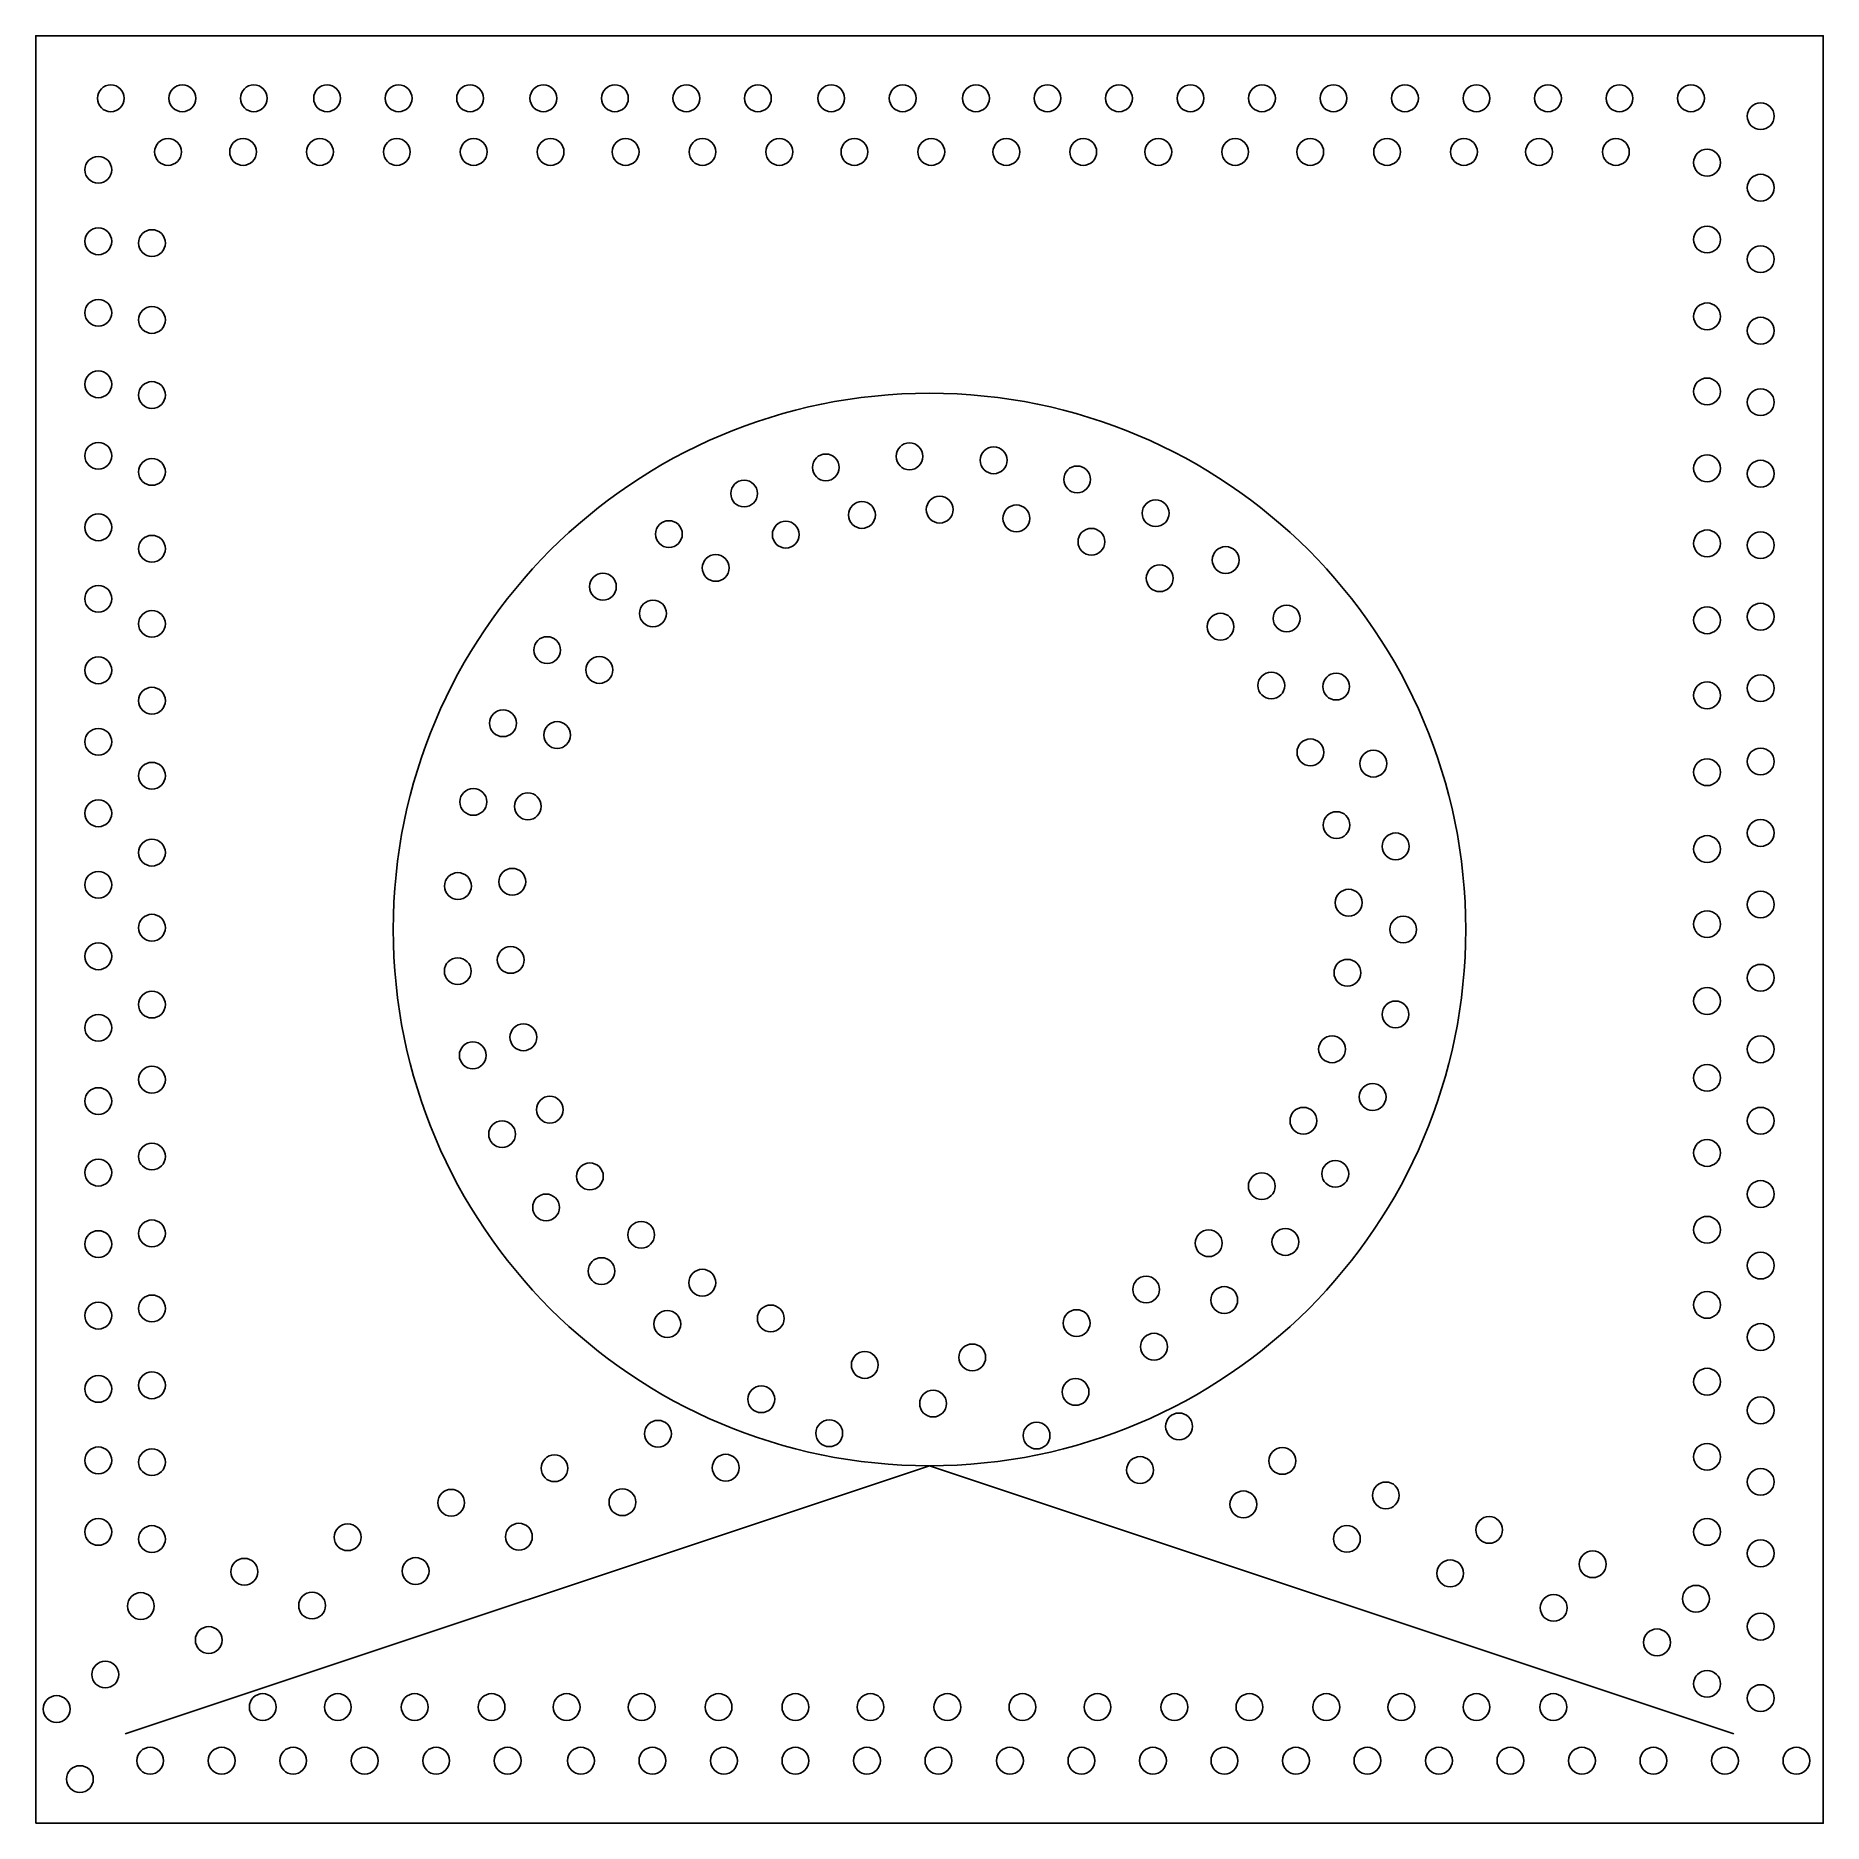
# Model space of a CAD drawing. Header units: millimetres. Extents: x 10 to 110, y 10 to 110.
import ezdxf

# ---------------------------------------------------------------- set-up
doc = ezdxf.new("R2010")
doc.units = ezdxf.units.MM
doc.layers.add('ORIGINAL', color=1, linetype='Continuous')
doc.layers.add('SEWING_HOLES', color=3, linetype='Continuous')

msp = doc.modelspace()

# ---------------------------------------------------------------- linework, layer by layer
at = {"layer": 'ORIGINAL'}
msp.add_lwpolyline([(10, 10), (110, 10), (110, 110), (10, 110)], close=True, dxfattribs=at)
msp.add_lwpolyline([(15, 15), (60, 30), (105, 15)], dxfattribs=at)
msp.add_circle((60, 60), 30, dxfattribs=at)
at = {"layer": 'SEWING_HOLES'}
for centre in [(14.2, 106.5), (18.2, 106.5), (22.2, 106.5), (26.3, 106.5), (30.3, 106.5), (34.3, 106.5), (38.4, 106.5), (42.4, 106.5), (46.4, 106.5), (50.4, 106.5), (54.5, 106.5), (58.5, 106.5), (62.6, 106.5), (66.6, 106.5), (70.6, 106.5), (74.6, 106.5), (78.6, 106.5), (82.6, 106.5), (86.6, 106.5), (90.6, 106.5), (94.6, 106.5), (98.6, 106.5), (102.6, 106.5), (106.5, 105.5), (17.4, 103.5), (21.6, 103.5), (25.9, 103.5), (30.2, 103.5), (34.5, 103.5), (38.8, 103.5), (43, 103.5), (47.3, 103.5), (51.6, 103.5), (55.8, 103.5), (60.1, 103.5), (64.3, 103.5), (68.6, 103.5), (72.8, 103.5), (77.1, 103.5), (81.3, 103.5), (85.6, 103.5), (89.9, 103.5), (94.1, 103.5), (98.4, 103.5), (13.5, 102.5), (103.5, 102.9), (106.5, 101.5), (13.5, 98.5), (16.5, 98.4), (103.5, 98.6), (106.5, 97.5), (13.5, 94.5), (103.5, 94.3), (16.5, 94.1), (106.5, 93.5), (13.5, 90.5), (16.5, 89.9), (103.5, 90.1), (106.5, 89.5), (13.5, 86.5), (58.88, 86.47), (63.59, 86.25), (16.5, 85.6), (54.2, 85.85), (103.5, 85.8), (106.5, 85.5), (49.63, 84.39), (68.26, 85.18), (60.57, 83.49), (72.65, 83.29), (13.5, 82.5), (56.22, 83.19), (64.86, 83), (16.5, 81.3), (45.42, 82.12), (51.96, 82.09), (69.06, 81.69), (103.5, 81.6), (106.5, 81.5), (76.57, 80.67), (48.04, 80.23), (72.88, 79.65), (13.5, 78.5), (41.73, 79.18), (44.53, 77.68), (79.98, 77.4), (103.5, 77.3), (106.5, 77.5), (16.5, 77.1), (76.28, 76.94), (38.61, 75.63), (13.5, 74.5), (41.53, 74.52), (79.12, 73.65), (82.75, 73.59), (106.5, 73.5), (16.5, 72.8), (103.5, 73.1), (36.14, 71.54), (13.5, 70.5), (39.17, 70.88), (81.31, 69.91), (84.83, 69.28), (106.5, 69.4), (16.5, 68.6), (103.5, 68.8), (13.5, 66.5), (34.48, 67.14), (37.53, 66.89), (82.77, 65.84), (106.5, 65.4), (16.5, 64.3), (86.08, 64.65), (103.5, 64.5), (13.5, 62.5), (33.62, 62.43), (36.66, 62.67), (83.45, 61.5), (106.5, 61.4), (103.5, 60.3), (16.5, 60.1), (86.5, 60), (13.5, 58.5), (36.57, 58.3), (33.61, 57.67), (83.38, 57.58), (106.5, 57.3), (16.5, 55.8), (103.5, 56), (13.5, 54.5), (86.07, 55.25), (37.28, 53.97), (82.52, 53.3), (106.5, 53.3), (34.45, 52.96), (16.5, 51.6), (103.5, 51.7), (13.5, 50.4), (84.79, 50.63), (38.76, 49.92), (80.92, 49.3), (106.5, 49.3), (36.09, 48.55), (16.5, 47.3), (103.5, 47.5), (13.5, 46.4), (82.7, 46.33), (41, 46.19), (78.59, 45.64), (38.55, 44.45), (106.5, 45.2), (13.5, 42.4), (16.5, 43), (43.87, 42.92), (75.62, 42.45), (79.91, 42.52), (103.5, 43.2), (41.65, 40.89), (106.5, 41.2), (47.29, 40.24), (72.12, 39.86), (76.49, 39.27), (13.5, 38.4), (16.5, 38.8), (103.5, 39), (45.33, 37.93), (51.12, 38.24), (68.23, 37.98), (72.56, 36.66), (106.5, 37.2), (56.38, 35.64), (62.39, 36.06), (13.5, 34.3), (16.5, 34.5), (103.5, 34.7), (50.59, 33.72), (60.2, 33.48), (68.17, 34.13), (106.5, 33.1), (44.81, 31.79), (54.39, 31.82), (65.99, 31.69), (73.96, 32.2), (13.5, 30.3), (79.74, 30.27), (103.5, 30.5), (16.5, 30.2), (39.02, 29.86), (48.6, 29.89), (71.78, 29.76), (85.53, 28.34), (106.5, 29.1), (33.24, 27.93), (42.82, 27.96), (77.56, 27.84), (13.5, 26.3), (91.31, 26.41), (103.5, 26.3), (16.5, 25.9), (27.45, 26), (37.03, 26.03), (83.35, 25.91), (97.1, 24.49), (106.5, 25.1), (21.67, 24.07), (31.25, 24.11), (89.13, 23.98), (102.88, 22.56), (15.88, 22.15), (25.46, 22.18), (94.92, 22.05), (106.5, 21), (19.68, 20.25), (100.7, 20.12), (13.89, 18.32), (103.5, 17.8), (11.17, 16.39), (22.7, 16.5), (26.9, 16.5), (31.2, 16.5), (35.5, 16.5), (39.7, 16.5), (43.9, 16.5), (48.2, 16.5), (52.5, 16.5), (56.7, 16.5), (61, 16.5), (65.2, 16.5), (69.4, 16.5), (73.7, 16.5), (77.9, 16.5), (82.2, 16.5), (86.4, 16.5), (90.6, 16.5), (94.9, 16.5), (106.5, 17), (16.4, 13.5), (20.4, 13.5), (24.4, 13.5), (28.4, 13.5), (32.4, 13.5), (36.4, 13.5), (40.5, 13.5), (44.5, 13.5), (48.5, 13.5), (52.5, 13.5), (56.5, 13.5), (60.5, 13.5), (64.5, 13.5), (68.5, 13.5), (72.5, 13.5), (76.5, 13.5), (80.5, 13.5), (84.5, 13.5), (88.5, 13.5), (92.5, 13.5), (96.5, 13.5), (100.5, 13.5), (104.5, 13.5), (108.5, 13.5), (12.47, 12.47)]:
    msp.add_circle(centre, 0.75, dxfattribs=at)

doc.saveas('drawing.dxf')
